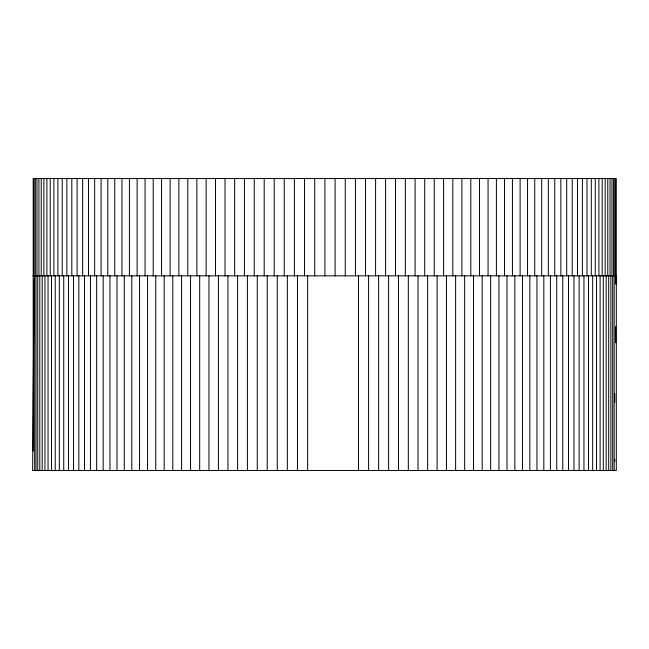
<?xml version="1.0" encoding="UTF-8"?>
<svg xmlns="http://www.w3.org/2000/svg" width="649" height="649" viewBox="0 0 649 649"><rect width="100%" height="100%" fill="white"/><g stroke="black" fill="none" stroke-linecap="round" stroke-linejoin="round"><path stroke-width="0.97" d="M32.62 470.468L34.072 278.883M32.718 275.841L616.55 275.841M32.45 470.468L616.315 470.468L616.315 275.841M616.152 283.954L616.152 178.532L33.188 178.532L33.188 451.209M615.641 178.532L615.641 283.954M615.641 326.528L615.641 342.745M614.765 178.532L614.765 275.841M614.765 393.432L614.765 402.55M614.765 459.314L614.765 461.342M614.173 275.841L614.173 470.468M613.548 178.532L613.548 275.841M612.697 275.841L612.697 470.468M611.966 178.532L611.966 275.841M610.871 275.841L610.871 470.468M610.044 178.532L610.044 275.841M608.689 275.841L608.689 470.468M607.772 178.532L607.772 275.841M606.166 275.841L606.166 470.468M605.152 178.532L605.152 275.841M603.302 275.841L603.302 470.468M602.191 178.532L602.191 275.841M600.098 275.841L600.098 470.468M598.889 178.532L598.889 275.841M596.553 275.841L596.553 470.468M595.255 178.532L595.255 275.841M592.683 275.841L592.683 470.468M591.288 178.532L591.288 275.841M588.481 275.841L588.481 470.468M586.996 178.532L586.996 275.841M583.954 275.841L583.954 470.468M582.388 178.532L582.388 275.841M579.119 275.841L579.119 470.468M577.464 178.532L577.464 275.841M573.976 275.841L573.976 470.468M572.231 178.532L572.231 275.841M568.524 275.841L568.524 470.468M566.699 178.532L566.699 275.841M562.772 275.841L562.772 470.468M560.866 178.532L560.866 275.841M556.737 275.841L556.737 470.468M554.749 178.532L554.749 275.841M550.417 275.841L550.417 470.468M548.348 178.532L548.348 275.841M543.821 275.841L543.821 470.468M541.68 178.532L541.68 275.841M536.958 275.841L536.958 470.468M534.744 178.532L534.744 275.841M529.835 275.841L529.835 470.468M527.548 178.532L527.548 275.841M522.461 275.841L522.461 470.468M520.109 178.532L520.109 275.841M514.852 275.841L514.852 470.468M512.434 178.532L512.434 275.841M507.007 275.841L507.007 470.468M504.524 178.532L504.524 275.841M498.935 275.841L498.935 470.468M496.396 178.532L496.396 275.841M490.66 275.841L490.66 470.468M488.064 178.532L488.064 275.841M482.175 275.841L482.175 470.468M479.53 178.532L479.53 275.841M473.502 275.841L473.502 470.468M470.801 178.532L470.801 275.841M464.643 275.841L464.643 470.468M461.901 178.532L461.901 275.841M455.622 275.841L455.622 470.468M452.824 178.532L452.824 275.841M446.439 275.841L446.439 470.468M443.6 178.532L443.6 275.841M437.101 275.841L437.101 470.468M434.23 178.532L434.23 275.841M427.634 275.841L427.634 470.468M424.722 178.532L424.722 275.841M418.037 275.841L418.037 470.468M415.092 178.532L415.092 275.841M408.326 275.841L408.326 470.468M405.349 178.532L405.349 275.841M398.518 275.841L398.518 470.468M395.517 178.532L395.517 275.841M388.613 275.841L388.613 470.468M385.587 178.532L385.587 275.841M378.635 275.841L378.635 470.468M375.593 178.532L375.593 275.841M368.591 275.841L368.591 470.468M365.533 178.532L365.533 275.841M358.491 275.841L358.491 470.468M355.417 178.532L355.417 275.841M345.268 178.532L345.268 275.841M335.095 178.532L335.095 275.841M324.906 178.532L324.906 275.841M314.716 178.532L314.716 275.841M307.626 275.841L307.626 470.468M304.535 178.532L304.535 275.841M297.461 275.841L297.461 470.468M294.386 178.532L294.386 275.841M287.337 275.841L287.337 470.468M284.27 178.532L284.27 275.841M277.253 275.841L277.253 470.468M274.202 178.532L274.202 275.841M267.226 275.841L267.226 470.468M264.2 178.532L264.2 275.841M257.272 275.841L257.272 470.468M254.262 178.532L254.262 275.841M247.399 275.841L247.399 470.468M244.413 178.532L244.413 275.841M237.623 275.841L237.623 470.468M234.662 178.532L234.662 275.841M227.953 275.841L227.953 470.468M225.025 178.532L225.025 275.841M218.397 275.841L218.397 470.468M215.509 178.532L215.509 275.841M208.97 275.841L208.97 470.468M206.122 178.532L206.122 275.841M199.689 275.841L199.689 470.468M196.874 178.532L196.874 275.841M190.555 275.841L190.555 470.468M187.788 178.532L187.788 275.841M181.582 275.841L181.582 470.468M178.864 178.532L178.864 275.841M172.788 275.841L172.788 470.468M170.119 178.532L170.119 275.841M164.181 275.841L164.181 470.468M161.569 178.532L161.569 275.841M155.768 275.841L155.768 470.468M153.213 178.532L153.213 275.841M147.558 275.841L147.558 470.468M145.06 178.532L145.06 275.841M139.567 275.841L139.567 470.468M137.126 178.532L137.126 275.841M131.804 275.841L131.804 470.468M129.427 178.532L129.427 275.841M124.267 275.841L124.267 470.468M121.963 178.532L121.963 275.841M116.982 275.841L116.982 470.468M114.743 178.532L114.743 275.841M109.949 275.841L109.949 470.468M107.783 178.532L107.783 275.841M103.175 275.841L103.175 470.468M101.082 178.532L101.082 275.841M96.669 275.841L96.669 470.468M94.657 178.532L94.657 275.841M90.446 275.841L90.446 470.468M88.507 178.532L88.507 275.841M84.5 275.841L84.5 470.468M82.65 178.532L82.65 275.841M78.854 275.841L78.854 470.468M77.085 178.532L77.085 275.841M73.507 275.841L73.507 470.468M71.82 178.532L71.82 275.841M68.461 275.841L68.461 470.468M66.863 178.532L66.863 275.841M63.732 275.841L63.732 470.468M62.223 178.532L62.223 275.841M59.319 275.841L59.319 470.468M57.899 178.532L57.899 275.841M55.23 275.841L55.23 470.468M53.899 178.532L53.899 275.841M51.474 275.841L51.474 470.468M50.233 178.532L50.233 275.841M48.042 275.841L48.042 470.468M46.898 178.532L46.898 275.841M44.951 275.841L44.951 470.468M43.897 178.532L43.897 275.841M42.201 275.841L42.201 470.468M41.244 178.532L41.244 275.841M39.8 275.841L39.8 470.468M38.932 178.532L38.932 275.841M37.739 275.841L37.739 470.468M36.969 178.532L36.969 275.841M36.028 275.841L36.028 470.468M35.354 178.532L35.354 275.841M34.665 275.841L34.665 470.468M34.097 178.532L34.097 275.841"/></g></svg>
